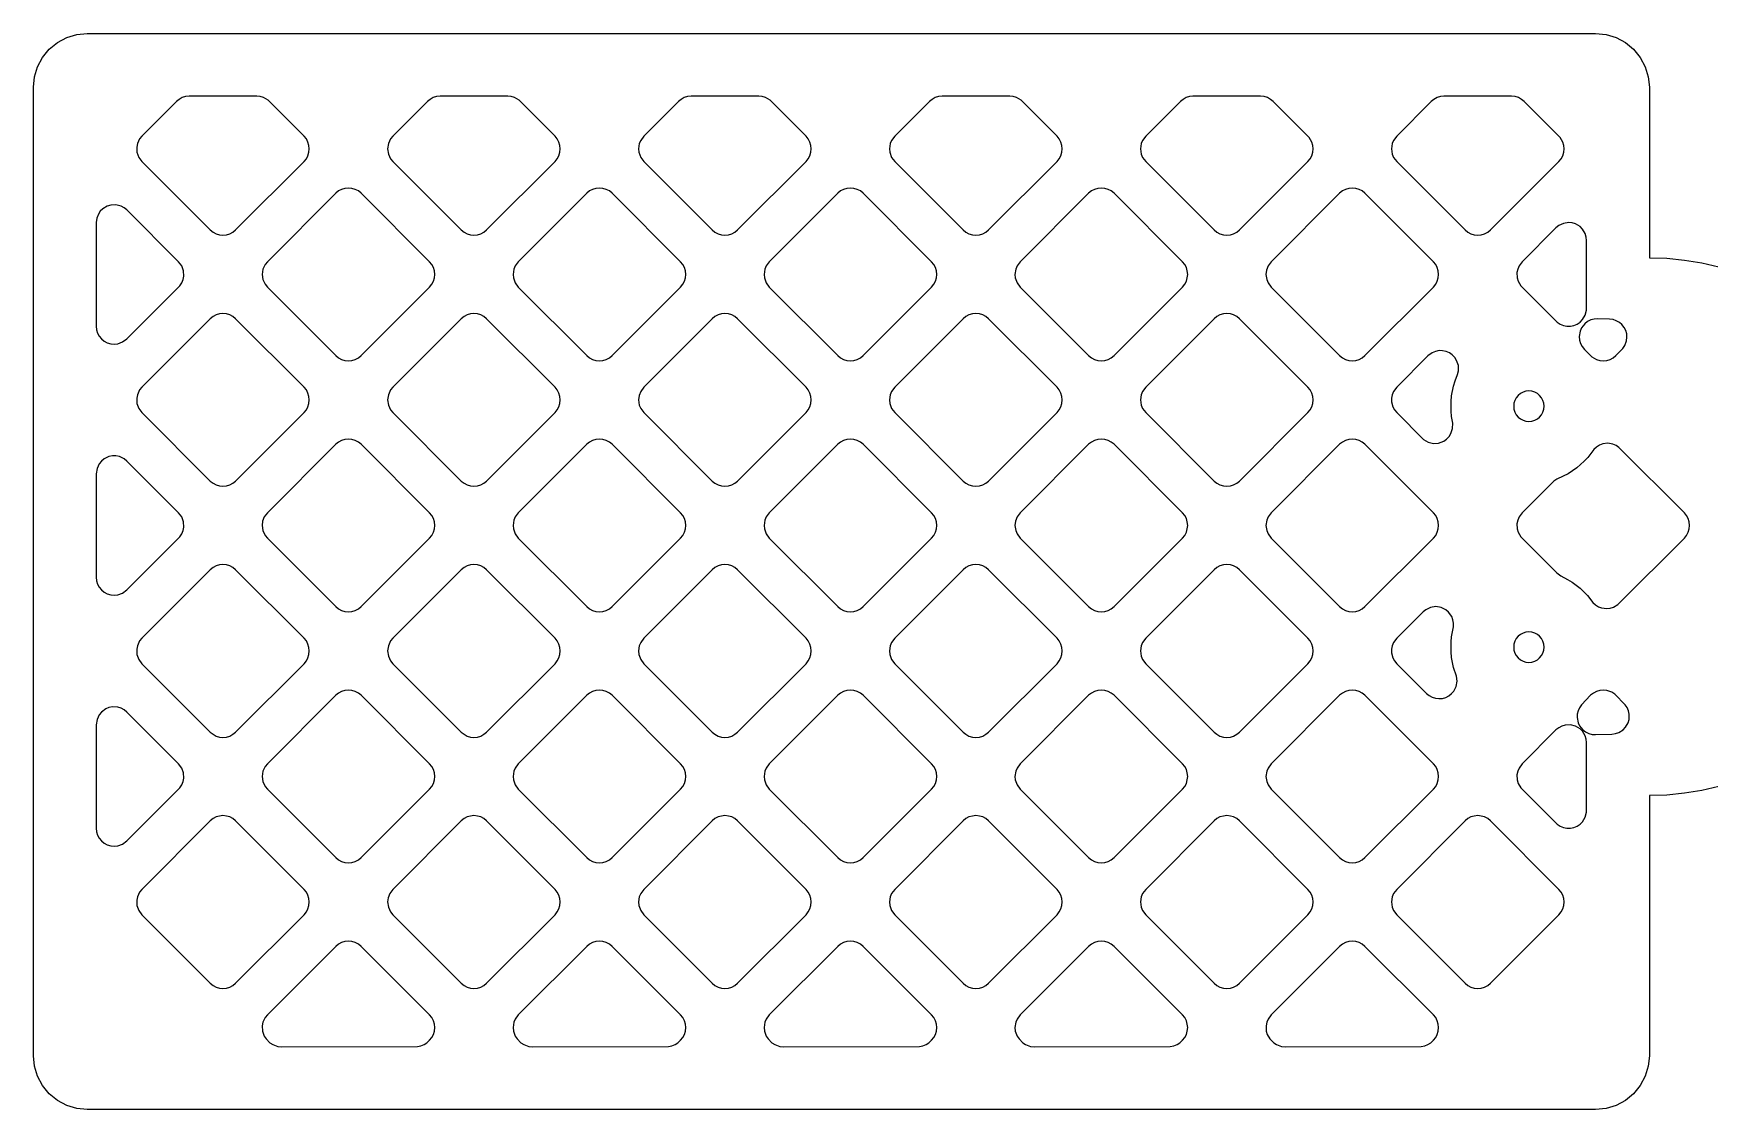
# Model space of a CAD drawing. Header units: millimetres. Extents: x 6 to 362, y 6 to 372.
# Drawn here: x 6 to 193, y 206 to 326 of the extents above; entities that cross this region are included whole.
import ezdxf

# ---------------------------------------------------------------- set-up
doc = ezdxf.new("R2010")
doc.units = ezdxf.units.MM
doc.layers.add('CUT', color=1, linetype='Continuous')

msp = doc.modelspace()

# ---------------------------------------------------------------- linework, layer by layer
at = {"layer": 'CUT'}
msp.add_lwpolyline([(194.04, 242.02), (192.13, 241.58), (190.19, 241.26), (188.24, 241.06), (186.28, 241), (186.28, 212), (186.16, 210.83), (185.82, 209.7), (185.27, 208.67), (184.52, 207.76), (183.61, 207.01), (182.57, 206.46), (181.45, 206.12), (180.28, 206), (12, 206), (10.83, 206.12), (9.7, 206.46), (8.67, 207.01), (7.76, 207.76), (7.01, 208.67), (6.46, 209.7), (6.12, 210.83), (6, 212), (6, 212), (6, 320), (6.12, 321.17), (6.46, 322.3), (7.01, 323.33), (7.76, 324.24), (8.67, 324.99), (9.7, 325.54), (10.83, 325.88), (12, 326), (180.28, 326), (181.45, 325.88), (182.57, 325.54), (183.61, 324.99), (184.52, 324.24), (185.27, 323.33), (185.82, 322.3), (186.16, 321.17), (186.28, 320), (186.28, 301), (188.24, 300.94), (190.19, 300.74), (192.13, 300.42), (194.04, 299.98)], dxfattribs=at)
for points in [[(17.59, 313.72), (17.51, 313.33), (17.54, 312.75), (17.74, 312.19), (18.09, 311.72), (25.72, 304.09), (26.03, 303.84), (26.37, 303.65), (26.75, 303.54), (27.14, 303.5), (27.53, 303.54), (27.9, 303.65), (28.25, 303.84), (28.55, 304.09), (36.19, 311.72), (36.44, 312.03), (36.62, 312.37), (36.73, 312.75), (36.77, 313.14), (36.73, 313.53), (36.62, 313.9), (36.44, 314.25), (36.19, 314.55), (32.18, 318.55), (31.67, 318.85), (31.3, 318.96), (30.91, 319), (23.36, 319), (22.97, 318.96), (22.6, 318.85), (22.25, 318.66), (21.95, 318.41), (18.09, 314.55), (17.84, 314.25), (17.59, 313.72)], [(45.59, 313.72), (45.5, 313.14), (45.59, 312.56), (45.84, 312.03), (46.09, 311.72), (53.72, 304.09), (54.03, 303.84), (54.37, 303.65), (54.75, 303.54), (55.14, 303.5), (55.53, 303.54), (55.9, 303.65), (56.25, 303.84), (56.55, 304.09), (64.19, 311.72), (64.44, 312.03), (64.62, 312.37), (64.73, 312.75), (64.77, 313.14), (64.73, 313.53), (64.62, 313.9), (64.44, 314.25), (64.19, 314.55), (60.18, 318.55), (59.67, 318.85), (59.3, 318.96), (58.91, 319), (51.36, 319), (50.97, 318.96), (50.6, 318.85), (50.25, 318.66), (49.95, 318.41), (46.09, 314.55), (45.84, 314.25), (45.59, 313.72)], [(73.59, 313.72), (73.5, 313.14), (73.54, 312.75), (73.74, 312.19), (74.09, 311.72), (81.72, 304.09), (82.03, 303.84), (82.37, 303.65), (82.75, 303.54), (83.14, 303.5), (83.53, 303.54), (83.9, 303.65), (84.25, 303.84), (84.55, 304.09), (92.19, 311.72), (92.44, 312.03), (92.62, 312.37), (92.73, 312.75), (92.77, 313.14), (92.73, 313.53), (92.62, 313.9), (92.44, 314.25), (92.19, 314.55), (88.18, 318.55), (87.67, 318.85), (87.3, 318.96), (86.91, 319), (79.36, 319), (78.97, 318.96), (78.6, 318.85), (78.25, 318.66), (77.95, 318.41), (74.09, 314.55), (73.74, 314.08), (73.59, 313.72)], [(101.59, 313.72), (101.5, 313.14), (101.54, 312.75), (101.74, 312.19), (102.09, 311.72), (109.72, 304.09), (110.03, 303.84), (110.37, 303.65), (110.75, 303.54), (111.14, 303.5), (111.53, 303.54), (111.9, 303.65), (112.25, 303.84), (112.55, 304.09), (120.19, 311.72), (120.44, 312.03), (120.62, 312.37), (120.73, 312.75), (120.77, 313.14), (120.73, 313.53), (120.62, 313.9), (120.44, 314.25), (120.19, 314.55), (116.18, 318.55), (115.67, 318.85), (115.3, 318.96), (114.91, 319), (107.36, 319), (106.97, 318.96), (106.6, 318.85), (106.25, 318.66), (105.95, 318.41), (102.09, 314.55), (101.74, 314.08), (101.59, 313.72)], [(129.59, 313.72), (129.5, 313.14), (129.59, 312.56), (129.74, 312.19), (130.09, 311.72), (137.72, 304.09), (138.03, 303.84), (138.37, 303.65), (138.75, 303.54), (139.14, 303.5), (139.53, 303.54), (139.9, 303.65), (140.25, 303.84), (140.55, 304.09), (148.19, 311.72), (148.44, 312.03), (148.62, 312.37), (148.73, 312.75), (148.77, 313.14), (148.73, 313.53), (148.62, 313.9), (148.32, 314.41), (144.32, 318.41), (144.02, 318.66), (143.67, 318.85), (143.3, 318.96), (142.91, 319), (135.36, 319), (134.97, 318.96), (134.6, 318.85), (134.25, 318.66), (133.95, 318.41), (130.09, 314.55), (129.74, 314.08), (129.59, 313.72)], [(157.59, 313.72), (157.5, 313.14), (157.59, 312.56), (157.74, 312.19), (158.09, 311.72), (165.72, 304.09), (166.03, 303.84), (166.37, 303.65), (166.75, 303.54), (167.14, 303.5), (167.53, 303.54), (167.9, 303.65), (168.25, 303.84), (168.55, 304.09), (176.19, 311.72), (176.44, 312.03), (176.62, 312.37), (176.73, 312.75), (176.77, 313.14), (176.73, 313.53), (176.62, 313.9), (176.32, 314.41), (172.32, 318.41), (172.02, 318.66), (171.67, 318.85), (171.3, 318.96), (170.91, 319), (163.36, 319), (162.97, 318.96), (162.6, 318.85), (162.25, 318.66), (161.95, 318.41), (158.09, 314.55), (157.74, 314.08), (157.59, 313.72)], [(31.59, 299.72), (31.5, 299.14), (31.59, 298.56), (31.84, 298.03), (32.09, 297.72), (39.72, 290.09), (40.03, 289.84), (40.37, 289.65), (40.75, 289.54), (41.14, 289.5), (41.53, 289.54), (41.9, 289.65), (42.25, 289.84), (42.55, 290.09), (50.19, 297.72), (50.44, 298.03), (50.62, 298.37), (50.73, 298.75), (50.77, 299.14), (50.73, 299.53), (50.62, 299.9), (50.44, 300.25), (50.19, 300.55), (42.55, 308.19), (42.25, 308.44), (41.9, 308.62), (41.53, 308.73), (41.14, 308.77), (40.75, 308.73), (40.37, 308.62), (40.03, 308.44), (39.72, 308.19), (32.09, 300.55), (31.84, 300.25), (31.59, 299.72)], [(59.59, 299.72), (59.5, 299.14), (59.54, 298.75), (59.74, 298.19), (60.09, 297.72), (67.72, 290.09), (68.03, 289.84), (68.37, 289.65), (68.75, 289.54), (69.14, 289.5), (69.53, 289.54), (69.9, 289.65), (70.25, 289.84), (70.55, 290.09), (78.19, 297.72), (78.44, 298.03), (78.62, 298.37), (78.73, 298.75), (78.77, 299.14), (78.73, 299.53), (78.62, 299.9), (78.44, 300.25), (78.19, 300.55), (70.55, 308.19), (70.25, 308.44), (69.9, 308.62), (69.53, 308.73), (69.14, 308.77), (68.75, 308.73), (68.37, 308.62), (68.03, 308.44), (67.72, 308.19), (60.09, 300.55), (59.74, 300.08), (59.59, 299.72)], [(87.59, 299.72), (87.5, 299.14), (87.54, 298.75), (87.74, 298.19), (88.09, 297.72), (95.72, 290.09), (96.03, 289.84), (96.37, 289.65), (96.75, 289.54), (97.14, 289.5), (97.53, 289.54), (97.9, 289.65), (98.25, 289.84), (98.55, 290.09), (106.19, 297.72), (106.44, 298.03), (106.62, 298.37), (106.73, 298.75), (106.77, 299.14), (106.73, 299.53), (106.62, 299.9), (106.44, 300.25), (106.19, 300.55), (98.55, 308.19), (98.25, 308.44), (97.9, 308.62), (97.53, 308.73), (97.14, 308.77), (96.75, 308.73), (96.37, 308.62), (96.03, 308.44), (95.72, 308.19), (88.09, 300.55), (87.74, 300.08), (87.59, 299.72)], [(115.59, 299.72), (115.5, 299.14), (115.54, 298.75), (115.74, 298.19), (116.09, 297.72), (123.72, 290.09), (124.03, 289.84), (124.37, 289.65), (124.75, 289.54), (125.14, 289.5), (125.53, 289.54), (125.9, 289.65), (126.25, 289.84), (126.55, 290.09), (134.19, 297.72), (134.44, 298.03), (134.62, 298.37), (134.73, 298.75), (134.77, 299.14), (134.73, 299.53), (134.62, 299.9), (134.44, 300.25), (134.19, 300.55), (126.55, 308.19), (126.25, 308.44), (125.9, 308.62), (125.53, 308.73), (125.14, 308.77), (124.75, 308.73), (124.37, 308.62), (124.03, 308.44), (123.72, 308.19), (116.09, 300.55), (115.74, 300.08), (115.59, 299.72)], [(143.56, 299.62), (143.5, 299.14), (143.59, 298.56), (143.74, 298.19), (144.09, 297.72), (151.72, 290.09), (152.03, 289.84), (152.37, 289.65), (152.75, 289.54), (153.14, 289.5), (153.53, 289.54), (153.9, 289.65), (154.25, 289.84), (154.55, 290.09), (162.19, 297.72), (162.44, 298.03), (162.62, 298.37), (162.73, 298.75), (162.77, 299.14), (162.73, 299.53), (162.62, 299.9), (162.44, 300.25), (162.19, 300.55), (154.55, 308.19), (154.25, 308.44), (153.9, 308.62), (153.53, 308.73), (153.14, 308.77), (152.75, 308.73), (152.37, 308.62), (152.03, 308.44), (151.72, 308.19), (144.09, 300.55), (143.74, 300.08), (143.56, 299.62)], [(13.06, 305.39), (13, 304.91), (13, 293.36), (13.04, 292.97), (13.15, 292.6), (13.34, 292.25), (13.59, 291.95), (13.89, 291.7), (14.23, 291.52), (14.61, 291.4), (15, 291.36), (15.39, 291.4), (15.94, 291.6), (16.41, 291.95), (22.32, 297.87), (22.54, 298.19), (22.69, 298.56), (22.76, 298.94), (22.73, 299.53), (22.54, 300.08), (22.19, 300.55), (16.41, 306.32), (16.11, 306.57), (15.77, 306.76), (15.2, 306.9), (14.61, 306.87), (14.23, 306.76), (13.73, 306.45), (13.45, 306.18), (13.24, 305.85), (13.06, 305.39)], [(171.59, 299.72), (171.51, 299.33), (171.54, 298.75), (171.65, 298.37), (171.95, 297.87), (176.01, 293.81), (176.33, 293.6), (176.7, 293.45), (177.08, 293.37), (177.47, 293.37), (177.86, 293.45), (178.22, 293.6), (178.55, 293.81), (178.82, 294.09), (179.12, 294.59), (179.27, 295.16), (179.28, 302.91), (179.24, 303.3), (179.12, 303.68), (178.82, 304.18), (178.55, 304.46), (178.04, 304.76), (177.67, 304.87), (177.28, 304.91), (176.7, 304.83), (176.17, 304.58), (175.86, 304.33), (172.09, 300.55), (171.74, 300.08), (171.59, 299.72)], [(17.59, 285.72), (17.51, 285.33), (17.54, 284.75), (17.74, 284.19), (18.09, 283.72), (25.72, 276.09), (26.03, 275.84), (26.37, 275.65), (26.75, 275.54), (27.14, 275.5), (27.53, 275.54), (27.9, 275.65), (28.25, 275.84), (28.55, 276.09), (36.19, 283.72), (36.44, 284.03), (36.62, 284.37), (36.73, 284.75), (36.77, 285.14), (36.73, 285.53), (36.62, 285.9), (36.44, 286.25), (36.19, 286.55), (28.55, 294.19), (28.25, 294.44), (27.9, 294.62), (27.53, 294.73), (27.14, 294.77), (26.75, 294.73), (26.37, 294.62), (26.03, 294.44), (25.72, 294.19), (18.09, 286.55), (17.84, 286.25), (17.59, 285.72)], [(45.59, 285.72), (45.5, 285.14), (45.59, 284.56), (45.84, 284.03), (46.09, 283.72), (53.72, 276.09), (54.03, 275.84), (54.37, 275.65), (54.75, 275.54), (55.14, 275.5), (55.53, 275.54), (55.9, 275.65), (56.25, 275.84), (56.55, 276.09), (64.19, 283.72), (64.44, 284.03), (64.62, 284.37), (64.73, 284.75), (64.77, 285.14), (64.73, 285.53), (64.62, 285.9), (64.44, 286.25), (64.19, 286.55), (56.55, 294.19), (56.25, 294.44), (55.9, 294.62), (55.53, 294.73), (55.14, 294.77), (54.75, 294.73), (54.37, 294.62), (54.03, 294.44), (53.72, 294.19), (46.09, 286.55), (45.84, 286.25), (45.59, 285.72)], [(73.56, 285.62), (73.5, 285.14), (73.59, 284.56), (73.74, 284.19), (74.09, 283.72), (81.72, 276.09), (82.03, 275.84), (82.37, 275.65), (82.75, 275.54), (83.14, 275.5), (83.53, 275.54), (83.9, 275.65), (84.25, 275.84), (84.55, 276.09), (92.19, 283.72), (92.44, 284.03), (92.62, 284.37), (92.73, 284.75), (92.77, 285.14), (92.73, 285.53), (92.62, 285.9), (92.44, 286.25), (92.19, 286.55), (84.55, 294.19), (84.25, 294.44), (83.9, 294.62), (83.53, 294.73), (83.14, 294.77), (82.75, 294.73), (82.37, 294.62), (82.03, 294.44), (81.72, 294.19), (74.09, 286.55), (73.74, 286.08), (73.56, 285.62)], [(101.59, 285.72), (101.5, 285.14), (101.54, 284.75), (101.74, 284.19), (102.09, 283.72), (109.72, 276.09), (110.03, 275.84), (110.37, 275.65), (110.75, 275.54), (111.14, 275.5), (111.53, 275.54), (111.9, 275.65), (112.25, 275.84), (112.55, 276.09), (120.19, 283.72), (120.44, 284.03), (120.62, 284.37), (120.73, 284.75), (120.77, 285.14), (120.73, 285.53), (120.62, 285.9), (120.44, 286.25), (120.19, 286.55), (112.55, 294.19), (112.25, 294.44), (111.9, 294.62), (111.53, 294.73), (111.14, 294.77), (110.75, 294.73), (110.37, 294.62), (110.03, 294.44), (109.72, 294.19), (102.09, 286.55), (101.74, 286.08), (101.59, 285.72)], [(129.59, 285.72), (129.5, 285.14), (129.59, 284.56), (129.74, 284.19), (130.09, 283.72), (137.72, 276.09), (138.03, 275.84), (138.37, 275.65), (138.75, 275.54), (139.14, 275.5), (139.53, 275.54), (139.9, 275.65), (140.25, 275.84), (140.55, 276.09), (148.19, 283.72), (148.44, 284.03), (148.62, 284.37), (148.73, 284.75), (148.77, 285.14), (148.73, 285.53), (148.62, 285.9), (148.44, 286.25), (148.19, 286.55), (140.55, 294.19), (140.25, 294.44), (139.9, 294.62), (139.53, 294.73), (139.14, 294.77), (138.75, 294.73), (138.37, 294.62), (138.03, 294.44), (137.72, 294.19), (130.09, 286.55), (129.74, 286.08), (129.59, 285.72)], [(178.55, 292.8), (178.45, 292.21), (178.49, 291.81), (178.6, 291.43), (178.78, 291.08), (179.04, 290.77), (179.87, 289.95), (180.37, 289.65), (180.75, 289.54), (181.14, 289.5), (181.53, 289.54), (181.9, 289.65), (182.25, 289.84), (182.55, 290.09), (183.32, 290.87), (183.54, 291.19), (183.74, 291.74), (183.78, 292.12), (183.75, 292.51), (183.64, 292.88), (183.46, 293.22), (183.22, 293.53), (182.93, 293.78), (182.59, 293.97), (182.23, 294.09), (181.84, 294.14), (180.52, 294.18), (180.12, 294.16), (179.74, 294.05), (179.38, 293.88), (179.07, 293.63), (178.7, 293.16), (178.55, 292.8)], [(157.59, 285.72), (157.51, 285.33), (157.51, 284.94), (157.65, 284.37), (157.84, 284.03), (158.09, 283.72), (161.09, 280.73), (161.6, 280.43), (162.18, 280.29), (162.77, 280.32), (163.33, 280.53), (163.66, 280.76), (163.93, 281.04), (164.14, 281.38), (164.33, 281.94), (164.34, 282.54), (164.22, 283.27), (164.16, 283.9), (164.16, 284.97), (164.22, 285.6), (164.43, 286.66), (164.61, 287.26), (164.89, 287.99), (164.98, 288.38), (164.97, 288.97), (164.78, 289.54), (164.57, 289.87), (164.29, 290.16), (163.97, 290.38), (163.6, 290.54), (163.21, 290.62), (162.82, 290.63), (162.43, 290.55), (162.06, 290.4), (161.58, 290.05), (158.09, 286.55), (157.74, 286.08), (157.59, 285.72)], [(171.17, 284.77), (171.14, 284.44), (171.17, 284.1), (171.27, 283.78), (171.43, 283.49), (171.64, 283.23), (171.9, 283.02), (172.19, 282.86), (172.51, 282.77), (172.84, 282.74), (173.17, 282.77), (173.49, 282.86), (173.79, 283.02), (174.04, 283.23), (174.26, 283.49), (174.41, 283.78), (174.51, 284.1), (174.54, 284.44), (174.51, 284.77), (174.41, 285.09), (174.26, 285.38), (174.04, 285.64), (173.79, 285.85), (173.49, 286.01), (173.17, 286.1), (172.84, 286.14), (172.51, 286.1), (172.19, 286.01), (171.9, 285.85), (171.64, 285.64), (171.43, 285.38), (171.27, 285.09), (171.17, 284.77)], [(31.56, 271.62), (31.5, 271.14), (31.59, 270.56), (31.84, 270.03), (32.09, 269.72), (39.72, 262.09), (40.03, 261.84), (40.37, 261.65), (40.75, 261.54), (41.14, 261.5), (41.53, 261.54), (41.9, 261.65), (42.25, 261.84), (42.55, 262.09), (50.19, 269.72), (50.44, 270.03), (50.62, 270.37), (50.73, 270.75), (50.77, 271.14), (50.73, 271.53), (50.62, 271.9), (50.44, 272.25), (50.19, 272.55), (42.55, 280.19), (42.25, 280.44), (41.9, 280.62), (41.53, 280.73), (41.14, 280.77), (40.75, 280.73), (40.37, 280.62), (40.03, 280.44), (39.72, 280.19), (32.09, 272.55), (31.74, 272.08), (31.56, 271.62)], [(59.59, 271.72), (59.5, 271.14), (59.54, 270.75), (59.74, 270.19), (60.09, 269.72), (67.72, 262.09), (68.03, 261.84), (68.37, 261.65), (68.75, 261.54), (69.14, 261.5), (69.53, 261.54), (69.9, 261.65), (70.25, 261.84), (70.55, 262.09), (78.19, 269.72), (78.44, 270.03), (78.62, 270.37), (78.73, 270.75), (78.77, 271.14), (78.73, 271.53), (78.62, 271.9), (78.44, 272.25), (78.19, 272.55), (70.55, 280.19), (70.25, 280.44), (69.9, 280.62), (69.53, 280.73), (69.14, 280.77), (68.75, 280.73), (68.37, 280.62), (68.03, 280.44), (67.72, 280.19), (60.09, 272.55), (59.74, 272.08), (59.59, 271.72)], [(87.59, 271.72), (87.5, 271.14), (87.54, 270.75), (87.74, 270.19), (88.09, 269.72), (95.72, 262.09), (96.03, 261.84), (96.37, 261.65), (96.75, 261.54), (97.14, 261.5), (97.53, 261.54), (97.9, 261.65), (98.25, 261.84), (98.55, 262.09), (106.19, 269.72), (106.44, 270.03), (106.62, 270.37), (106.73, 270.75), (106.77, 271.14), (106.73, 271.53), (106.62, 271.9), (106.44, 272.25), (106.19, 272.55), (98.55, 280.19), (98.25, 280.44), (97.9, 280.62), (97.53, 280.73), (97.14, 280.77), (96.75, 280.73), (96.37, 280.62), (96.03, 280.44), (95.72, 280.19), (88.09, 272.55), (87.74, 272.08), (87.59, 271.72)], [(115.56, 271.62), (115.5, 271.14), (115.59, 270.56), (115.74, 270.19), (116.09, 269.72), (123.72, 262.09), (124.03, 261.84), (124.37, 261.65), (124.75, 261.54), (125.14, 261.5), (125.53, 261.54), (125.9, 261.65), (126.25, 261.84), (126.55, 262.09), (134.19, 269.72), (134.44, 270.03), (134.62, 270.37), (134.73, 270.75), (134.77, 271.14), (134.73, 271.53), (134.62, 271.9), (134.44, 272.25), (134.19, 272.55), (126.55, 280.19), (126.25, 280.44), (125.9, 280.62), (125.53, 280.73), (125.14, 280.77), (124.75, 280.73), (124.37, 280.62), (124.03, 280.44), (123.72, 280.19), (116.09, 272.55), (115.74, 272.08), (115.56, 271.62)], [(143.59, 271.72), (143.5, 271.14), (143.59, 270.56), (143.74, 270.19), (144.09, 269.72), (151.72, 262.09), (152.03, 261.84), (152.37, 261.65), (152.75, 261.54), (153.14, 261.5), (153.53, 261.54), (153.9, 261.65), (154.25, 261.84), (154.55, 262.09), (162.19, 269.72), (162.44, 270.03), (162.62, 270.37), (162.73, 270.75), (162.77, 271.14), (162.73, 271.53), (162.62, 271.9), (162.44, 272.25), (162.19, 272.55), (154.55, 280.19), (154.25, 280.44), (153.9, 280.62), (153.53, 280.73), (153.14, 280.77), (152.75, 280.73), (152.37, 280.62), (152.03, 280.44), (151.72, 280.19), (144.09, 272.55), (143.74, 272.08), (143.59, 271.72)], [(13.09, 277.49), (13, 276.91), (13, 265.36), (13.04, 264.97), (13.15, 264.6), (13.34, 264.25), (13.59, 263.95), (13.89, 263.7), (14.23, 263.52), (14.61, 263.4), (15, 263.36), (15.39, 263.4), (15.94, 263.6), (16.41, 263.95), (22.32, 269.87), (22.54, 270.19), (22.69, 270.56), (22.76, 270.94), (22.73, 271.53), (22.54, 272.08), (22.19, 272.55), (16.41, 278.32), (16.11, 278.57), (15.58, 278.82), (15.2, 278.9), (14.8, 278.9), (14.42, 278.82), (13.89, 278.57), (13.59, 278.32), (13.34, 278.02), (13.09, 277.49)], [(171.59, 271.72), (171.51, 271.33), (171.54, 270.75), (171.65, 270.37), (171.95, 269.87), (175.97, 265.84), (176.4, 265.51), (177.16, 265.12), (177.65, 264.82), (178.56, 264.13), (179.36, 263.33), (179.99, 262.54), (180.27, 262.28), (180.59, 262.07), (180.95, 261.93), (181.52, 261.86), (181.91, 261.9), (182.27, 262.02), (182.77, 262.31), (190.19, 269.72), (190.44, 270.03), (190.62, 270.37), (190.73, 270.75), (190.77, 271.14), (190.73, 271.53), (190.62, 271.9), (190.44, 272.25), (190.19, 272.55), (182.88, 279.84), (182.56, 280.06), (182.21, 280.21), (181.64, 280.3), (181.07, 280.23), (180.71, 280.09), (180.38, 279.88), (180.1, 279.62), (179.41, 278.72), (179.02, 278.3), (178.17, 277.55), (177.22, 276.91), (176.66, 276.62), (175.95, 276.29), (175.62, 276.07), (172.09, 272.55), (171.74, 272.08), (171.59, 271.72)], [(17.59, 257.72), (17.51, 257.33), (17.54, 256.75), (17.74, 256.19), (18.09, 255.72), (25.72, 248.09), (26.03, 247.84), (26.37, 247.65), (26.75, 247.54), (27.14, 247.5), (27.53, 247.54), (27.9, 247.65), (28.25, 247.84), (28.55, 248.09), (36.19, 255.72), (36.44, 256.03), (36.62, 256.37), (36.73, 256.75), (36.77, 257.14), (36.73, 257.53), (36.62, 257.9), (36.44, 258.25), (36.19, 258.55), (28.55, 266.19), (28.25, 266.44), (27.9, 266.62), (27.53, 266.73), (27.14, 266.77), (26.75, 266.73), (26.37, 266.62), (26.03, 266.44), (25.72, 266.19), (18.09, 258.55), (17.84, 258.25), (17.59, 257.72)], [(45.59, 257.72), (45.5, 257.14), (45.59, 256.56), (45.84, 256.03), (46.09, 255.72), (53.72, 248.09), (54.03, 247.84), (54.37, 247.65), (54.75, 247.54), (55.14, 247.5), (55.53, 247.54), (55.9, 247.65), (56.25, 247.84), (56.55, 248.09), (64.19, 255.72), (64.44, 256.03), (64.62, 256.37), (64.73, 256.75), (64.77, 257.14), (64.73, 257.53), (64.62, 257.9), (64.44, 258.25), (64.19, 258.55), (56.55, 266.19), (56.25, 266.44), (55.9, 266.62), (55.53, 266.73), (55.14, 266.77), (54.75, 266.73), (54.37, 266.62), (54.03, 266.44), (53.72, 266.19), (46.09, 258.55), (45.84, 258.25), (45.59, 257.72)], [(73.59, 257.72), (73.5, 257.14), (73.54, 256.75), (73.74, 256.19), (74.09, 255.72), (81.72, 248.09), (82.03, 247.84), (82.37, 247.65), (82.75, 247.54), (83.14, 247.5), (83.53, 247.54), (83.9, 247.65), (84.25, 247.84), (84.55, 248.09), (92.19, 255.72), (92.44, 256.03), (92.62, 256.37), (92.73, 256.75), (92.77, 257.14), (92.73, 257.53), (92.62, 257.9), (92.44, 258.25), (92.19, 258.55), (84.55, 266.19), (84.25, 266.44), (83.9, 266.62), (83.53, 266.73), (83.14, 266.77), (82.75, 266.73), (82.37, 266.62), (82.03, 266.44), (81.72, 266.19), (74.09, 258.55), (73.74, 258.08), (73.59, 257.72)], [(101.59, 257.72), (101.5, 257.14), (101.54, 256.75), (101.74, 256.19), (102.09, 255.72), (109.72, 248.09), (110.03, 247.84), (110.37, 247.65), (110.75, 247.54), (111.14, 247.5), (111.53, 247.54), (111.9, 247.65), (112.25, 247.84), (112.55, 248.09), (120.19, 255.72), (120.44, 256.03), (120.62, 256.37), (120.73, 256.75), (120.77, 257.14), (120.73, 257.53), (120.62, 257.9), (120.44, 258.25), (120.19, 258.55), (112.55, 266.19), (112.25, 266.44), (111.9, 266.62), (111.53, 266.73), (111.14, 266.77), (110.75, 266.73), (110.37, 266.62), (110.03, 266.44), (109.72, 266.19), (102.09, 258.55), (101.74, 258.08), (101.59, 257.72)], [(129.59, 257.72), (129.5, 257.14), (129.59, 256.56), (129.74, 256.19), (130.09, 255.72), (137.72, 248.09), (138.03, 247.84), (138.37, 247.65), (138.75, 247.54), (139.14, 247.5), (139.53, 247.54), (139.9, 247.65), (140.25, 247.84), (140.55, 248.09), (148.19, 255.72), (148.44, 256.03), (148.62, 256.37), (148.73, 256.75), (148.77, 257.14), (148.73, 257.53), (148.62, 257.9), (148.44, 258.25), (148.19, 258.55), (140.55, 266.19), (140.25, 266.44), (139.9, 266.62), (139.53, 266.73), (139.14, 266.77), (138.75, 266.73), (138.37, 266.62), (138.03, 266.44), (137.72, 266.19), (130.09, 258.55), (129.74, 258.08), (129.59, 257.72)], [(157.59, 257.72), (157.51, 257.33), (157.51, 256.94), (157.65, 256.37), (157.84, 256.03), (158.09, 255.72), (161.41, 252.4), (161.71, 252.16), (162.05, 251.97), (162.42, 251.86), (162.8, 251.82), (163.19, 251.85), (163.56, 251.96), (163.9, 252.14), (164.21, 252.38), (164.46, 252.67), (164.72, 253.19), (164.82, 253.76), (164.75, 254.34), (164.44, 255.28), (164.31, 255.84), (164.22, 256.4), (164.16, 257.03), (164.16, 258.17), (164.22, 258.73), (164.42, 259.82), (164.44, 260.22), (164.37, 260.61), (164.23, 260.98), (163.88, 261.46), (163.58, 261.72), (163.05, 261.98), (162.46, 262.08), (161.87, 261.99), (161.33, 261.74), (161.03, 261.49), (158.09, 258.55), (157.74, 258.08), (157.59, 257.72)], [(171.17, 257.9), (171.14, 257.56), (171.17, 257.23), (171.27, 256.91), (171.43, 256.62), (171.64, 256.36), (171.9, 256.15), (172.19, 255.99), (172.51, 255.9), (172.84, 255.86), (173.17, 255.9), (173.49, 255.99), (173.79, 256.15), (174.04, 256.36), (174.26, 256.62), (174.41, 256.91), (174.51, 257.23), (174.54, 257.56), (174.51, 257.9), (174.41, 258.22), (174.26, 258.51), (174.04, 258.77), (173.79, 258.98), (173.49, 259.14), (173.17, 259.23), (172.84, 259.26), (172.51, 259.23), (172.19, 259.14), (171.9, 258.98), (171.64, 258.77), (171.43, 258.51), (171.27, 258.22), (171.17, 257.9)], [(31.59, 243.72), (31.5, 243.14), (31.59, 242.56), (31.84, 242.03), (32.09, 241.72), (39.72, 234.09), (40.03, 233.84), (40.37, 233.65), (40.75, 233.54), (41.14, 233.5), (41.53, 233.54), (41.9, 233.65), (42.25, 233.84), (42.55, 234.09), (50.19, 241.72), (50.44, 242.03), (50.62, 242.37), (50.73, 242.75), (50.77, 243.14), (50.73, 243.53), (50.62, 243.9), (50.44, 244.25), (50.19, 244.55), (42.55, 252.19), (42.25, 252.44), (41.9, 252.62), (41.53, 252.73), (41.14, 252.77), (40.75, 252.73), (40.37, 252.62), (40.03, 252.44), (39.72, 252.19), (32.09, 244.55), (31.84, 244.25), (31.59, 243.72)], [(59.59, 243.72), (59.5, 243.14), (59.54, 242.75), (59.74, 242.19), (60.09, 241.72), (67.72, 234.09), (68.03, 233.84), (68.37, 233.65), (68.75, 233.54), (69.14, 233.5), (69.53, 233.54), (69.9, 233.65), (70.25, 233.84), (70.55, 234.09), (78.19, 241.72), (78.44, 242.03), (78.62, 242.37), (78.73, 242.75), (78.77, 243.14), (78.73, 243.53), (78.62, 243.9), (78.44, 244.25), (78.19, 244.55), (70.55, 252.19), (70.25, 252.44), (69.9, 252.62), (69.53, 252.73), (69.14, 252.77), (68.75, 252.73), (68.37, 252.62), (68.03, 252.44), (67.72, 252.19), (60.09, 244.55), (59.74, 244.08), (59.59, 243.72)], [(87.59, 243.72), (87.5, 243.14), (87.54, 242.75), (87.74, 242.19), (88.09, 241.72), (95.72, 234.09), (96.03, 233.84), (96.37, 233.65), (96.75, 233.54), (97.14, 233.5), (97.53, 233.54), (97.9, 233.65), (98.25, 233.84), (98.55, 234.09), (106.19, 241.72), (106.44, 242.03), (106.62, 242.37), (106.73, 242.75), (106.77, 243.14), (106.73, 243.53), (106.62, 243.9), (106.44, 244.25), (106.19, 244.55), (98.55, 252.19), (98.25, 252.44), (97.9, 252.62), (97.53, 252.73), (97.14, 252.77), (96.75, 252.73), (96.37, 252.62), (96.03, 252.44), (95.72, 252.19), (88.09, 244.55), (87.74, 244.08), (87.59, 243.72)], [(115.59, 243.72), (115.5, 243.14), (115.54, 242.75), (115.74, 242.19), (116.09, 241.72), (123.72, 234.09), (124.03, 233.84), (124.37, 233.65), (124.75, 233.54), (125.14, 233.5), (125.53, 233.54), (125.9, 233.65), (126.25, 233.84), (126.55, 234.09), (134.19, 241.72), (134.44, 242.03), (134.62, 242.37), (134.73, 242.75), (134.77, 243.14), (134.73, 243.53), (134.62, 243.9), (134.44, 244.25), (134.19, 244.55), (126.55, 252.19), (126.25, 252.44), (125.9, 252.62), (125.53, 252.73), (125.14, 252.77), (124.75, 252.73), (124.37, 252.62), (124.03, 252.44), (123.72, 252.19), (116.09, 244.55), (115.74, 244.08), (115.59, 243.72)], [(143.59, 243.72), (143.5, 243.14), (143.59, 242.56), (143.74, 242.19), (144.09, 241.72), (151.72, 234.09), (152.03, 233.84), (152.37, 233.65), (152.75, 233.54), (153.14, 233.5), (153.53, 233.54), (153.9, 233.65), (154.25, 233.84), (154.55, 234.09), (162.19, 241.72), (162.44, 242.03), (162.62, 242.37), (162.73, 242.75), (162.77, 243.14), (162.73, 243.53), (162.62, 243.9), (162.44, 244.25), (162.19, 244.55), (154.55, 252.19), (154.25, 252.44), (153.9, 252.62), (153.53, 252.73), (153.14, 252.77), (152.75, 252.73), (152.37, 252.62), (152.03, 252.44), (151.72, 252.19), (144.09, 244.55), (143.74, 244.08), (143.59, 243.72)], [(178.32, 250.46), (178.23, 250.09), (178.21, 249.7), (178.33, 249.13), (178.49, 248.78), (178.86, 248.33), (179.17, 248.1), (179.51, 247.93), (179.89, 247.83), (180.27, 247.81), (182.11, 247.87), (182.49, 247.92), (182.86, 248.04), (183.35, 248.35), (183.61, 248.63), (183.9, 249.13), (184.01, 249.5), (184.03, 250.08), (183.95, 250.46), (183.8, 250.82), (183.59, 251.14), (182.41, 252.32), (182.08, 252.54), (181.53, 252.73), (181.14, 252.77), (180.75, 252.73), (180.37, 252.62), (180.03, 252.44), (179.72, 252.19), (178.71, 251.13), (178.48, 250.81), (178.32, 250.46)], [(13.09, 249.49), (13, 248.91), (13, 237.36), (13.04, 236.97), (13.15, 236.6), (13.34, 236.25), (13.59, 235.95), (13.89, 235.7), (14.23, 235.52), (14.61, 235.4), (15, 235.36), (15.39, 235.4), (15.94, 235.6), (16.41, 235.95), (22.32, 241.87), (22.54, 242.19), (22.69, 242.56), (22.76, 242.94), (22.73, 243.53), (22.54, 244.08), (22.19, 244.55), (16.41, 250.32), (16.11, 250.57), (15.77, 250.76), (15.39, 250.87), (14.8, 250.9), (14.42, 250.82), (14.06, 250.67), (13.59, 250.32), (13.34, 250.02), (13.09, 249.49)], [(171.59, 243.72), (171.51, 243.33), (171.54, 242.75), (171.65, 242.37), (171.95, 241.87), (176.01, 237.81), (176.33, 237.6), (176.7, 237.45), (177.08, 237.37), (177.47, 237.37), (177.86, 237.45), (178.22, 237.6), (178.55, 237.81), (178.82, 238.09), (179.12, 238.59), (179.27, 239.16), (179.28, 246.91), (179.24, 247.3), (179.12, 247.68), (178.82, 248.18), (178.55, 248.46), (178.04, 248.76), (177.47, 248.9), (176.89, 248.87), (176.51, 248.76), (176.17, 248.58), (175.86, 248.33), (172.09, 244.55), (171.74, 244.08), (171.59, 243.72)], [(17.59, 229.72), (17.51, 229.33), (17.54, 228.75), (17.74, 228.19), (18.09, 227.72), (25.72, 220.09), (26.03, 219.84), (26.37, 219.65), (26.75, 219.54), (27.14, 219.5), (27.53, 219.54), (27.9, 219.65), (28.25, 219.84), (28.55, 220.09), (36.19, 227.72), (36.44, 228.03), (36.62, 228.37), (36.73, 228.75), (36.77, 229.14), (36.73, 229.53), (36.62, 229.9), (36.44, 230.25), (36.19, 230.55), (28.55, 238.19), (28.25, 238.44), (27.9, 238.62), (27.53, 238.73), (27.14, 238.77), (26.75, 238.73), (26.37, 238.62), (26.03, 238.44), (25.72, 238.19), (18.09, 230.55), (17.84, 230.25), (17.59, 229.72)], [(45.56, 229.62), (45.5, 229.14), (45.59, 228.56), (45.84, 228.03), (46.09, 227.72), (53.72, 220.09), (54.03, 219.84), (54.37, 219.65), (54.75, 219.54), (55.14, 219.5), (55.53, 219.54), (55.9, 219.65), (56.25, 219.84), (56.55, 220.09), (64.19, 227.72), (64.44, 228.03), (64.62, 228.37), (64.73, 228.75), (64.77, 229.14), (64.73, 229.53), (64.62, 229.9), (64.44, 230.25), (64.19, 230.55), (56.55, 238.19), (56.25, 238.44), (55.9, 238.62), (55.53, 238.73), (55.14, 238.77), (54.75, 238.73), (54.37, 238.62), (54.03, 238.44), (53.72, 238.19), (46.09, 230.55), (45.74, 230.08), (45.56, 229.62)], [(73.59, 229.72), (73.5, 229.14), (73.54, 228.75), (73.74, 228.19), (74.09, 227.72), (81.72, 220.09), (82.03, 219.84), (82.37, 219.65), (82.75, 219.54), (83.14, 219.5), (83.53, 219.54), (83.9, 219.65), (84.25, 219.84), (84.55, 220.09), (92.19, 227.72), (92.44, 228.03), (92.62, 228.37), (92.73, 228.75), (92.77, 229.14), (92.73, 229.53), (92.62, 229.9), (92.44, 230.25), (92.19, 230.55), (84.55, 238.19), (84.25, 238.44), (83.9, 238.62), (83.53, 238.73), (83.14, 238.77), (82.75, 238.73), (82.37, 238.62), (82.03, 238.44), (81.72, 238.19), (74.09, 230.55), (73.74, 230.08), (73.59, 229.72)], [(101.59, 229.72), (101.5, 229.14), (101.54, 228.75), (101.74, 228.19), (102.09, 227.72), (109.72, 220.09), (110.03, 219.84), (110.37, 219.65), (110.75, 219.54), (111.14, 219.5), (111.53, 219.54), (111.9, 219.65), (112.25, 219.84), (112.55, 220.09), (120.19, 227.72), (120.44, 228.03), (120.62, 228.37), (120.73, 228.75), (120.77, 229.14), (120.73, 229.53), (120.62, 229.9), (120.44, 230.25), (120.19, 230.55), (112.55, 238.19), (112.25, 238.44), (111.9, 238.62), (111.53, 238.73), (111.14, 238.77), (110.75, 238.73), (110.37, 238.62), (110.03, 238.44), (109.72, 238.19), (102.09, 230.55), (101.74, 230.08), (101.59, 229.72)], [(129.59, 229.72), (129.5, 229.14), (129.59, 228.56), (129.74, 228.19), (130.09, 227.72), (137.72, 220.09), (138.03, 219.84), (138.37, 219.65), (138.75, 219.54), (139.14, 219.5), (139.53, 219.54), (139.9, 219.65), (140.25, 219.84), (140.55, 220.09), (148.19, 227.72), (148.44, 228.03), (148.62, 228.37), (148.73, 228.75), (148.77, 229.14), (148.73, 229.53), (148.62, 229.9), (148.44, 230.25), (148.19, 230.55), (140.55, 238.19), (140.25, 238.44), (139.9, 238.62), (139.53, 238.73), (139.14, 238.77), (138.75, 238.73), (138.37, 238.62), (138.03, 238.44), (137.72, 238.19), (130.09, 230.55), (129.74, 230.08), (129.59, 229.72)], [(157.59, 229.72), (157.5, 229.14), (157.59, 228.56), (157.74, 228.19), (158.09, 227.72), (165.72, 220.09), (166.03, 219.84), (166.37, 219.65), (166.75, 219.54), (167.14, 219.5), (167.53, 219.54), (167.9, 219.65), (168.25, 219.84), (168.55, 220.09), (176.19, 227.72), (176.44, 228.03), (176.62, 228.37), (176.73, 228.75), (176.77, 229.14), (176.73, 229.53), (176.62, 229.9), (176.44, 230.25), (176.19, 230.55), (168.55, 238.19), (168.25, 238.44), (167.9, 238.62), (167.53, 238.73), (167.14, 238.77), (166.75, 238.73), (166.37, 238.62), (166.03, 238.44), (165.72, 238.19), (158.09, 230.55), (157.74, 230.08), (157.59, 229.72)], [(31.59, 215.72), (31.51, 215.33), (31.54, 214.75), (31.74, 214.19), (31.95, 213.87), (32.37, 213.45), (32.69, 213.24), (33.25, 213.04), (33.64, 213), (48.83, 213.01), (49.22, 213.09), (49.58, 213.24), (49.9, 213.45), (50.19, 213.72), (50.44, 214.03), (50.62, 214.37), (50.73, 214.75), (50.77, 215.14), (50.73, 215.53), (50.62, 215.9), (50.44, 216.25), (50.19, 216.55), (42.55, 224.19), (42.25, 224.44), (41.9, 224.62), (41.53, 224.73), (41.14, 224.77), (40.75, 224.73), (40.37, 224.62), (40.03, 224.44), (39.72, 224.19), (32.09, 216.55), (31.84, 216.25), (31.59, 215.72)], [(59.59, 215.72), (59.5, 215.14), (59.54, 214.75), (59.74, 214.19), (59.95, 213.87), (60.37, 213.45), (60.69, 213.24), (61.25, 213.04), (61.64, 213), (76.83, 213.01), (77.22, 213.09), (77.58, 213.24), (77.9, 213.45), (78.19, 213.72), (78.44, 214.03), (78.62, 214.37), (78.73, 214.75), (78.77, 215.14), (78.73, 215.53), (78.62, 215.9), (78.44, 216.25), (78.19, 216.55), (70.55, 224.19), (70.25, 224.44), (69.9, 224.62), (69.53, 224.73), (69.14, 224.77), (68.75, 224.73), (68.37, 224.62), (68.03, 224.44), (67.72, 224.19), (60.09, 216.55), (59.74, 216.08), (59.59, 215.72)], [(87.59, 215.72), (87.5, 215.14), (87.54, 214.75), (87.74, 214.19), (87.95, 213.87), (88.37, 213.45), (88.69, 213.24), (89.25, 213.04), (89.64, 213), (104.83, 213.01), (105.22, 213.09), (105.58, 213.24), (105.9, 213.45), (106.19, 213.72), (106.44, 214.03), (106.62, 214.37), (106.73, 214.75), (106.77, 215.14), (106.73, 215.53), (106.62, 215.9), (106.44, 216.25), (106.19, 216.55), (98.55, 224.19), (98.25, 224.44), (97.9, 224.62), (97.53, 224.73), (97.14, 224.77), (96.75, 224.73), (96.37, 224.62), (96.03, 224.44), (95.72, 224.19), (88.09, 216.55), (87.74, 216.08), (87.59, 215.72)], [(115.59, 215.72), (115.5, 215.14), (115.54, 214.75), (115.74, 214.19), (115.95, 213.87), (116.37, 213.45), (116.69, 213.24), (117.25, 213.04), (117.64, 213), (132.83, 213.01), (133.22, 213.09), (133.58, 213.24), (133.9, 213.45), (134.19, 213.72), (134.44, 214.03), (134.62, 214.37), (134.73, 214.75), (134.77, 215.14), (134.73, 215.53), (134.62, 215.9), (134.44, 216.25), (134.19, 216.55), (126.55, 224.19), (126.25, 224.44), (125.9, 224.62), (125.53, 224.73), (125.14, 224.77), (124.75, 224.73), (124.37, 224.62), (124.03, 224.44), (123.72, 224.19), (116.09, 216.55), (115.74, 216.08), (115.59, 215.72)], [(143.59, 215.72), (143.51, 215.33), (143.54, 214.75), (143.65, 214.37), (143.95, 213.87), (144.37, 213.45), (144.69, 213.24), (145.25, 213.04), (145.64, 213), (160.83, 213.01), (161.22, 213.09), (161.58, 213.24), (161.9, 213.45), (162.19, 213.72), (162.44, 214.03), (162.62, 214.37), (162.73, 214.75), (162.77, 215.14), (162.73, 215.53), (162.62, 215.9), (162.44, 216.25), (162.19, 216.55), (154.55, 224.19), (154.25, 224.44), (153.9, 224.62), (153.53, 224.73), (153.14, 224.77), (152.75, 224.73), (152.37, 224.62), (152.03, 224.44), (151.72, 224.19), (144.09, 216.55), (143.74, 216.08), (143.59, 215.72)]]:
    msp.add_lwpolyline(points, close=True, dxfattribs=at)

doc.saveas('drawing.dxf')
